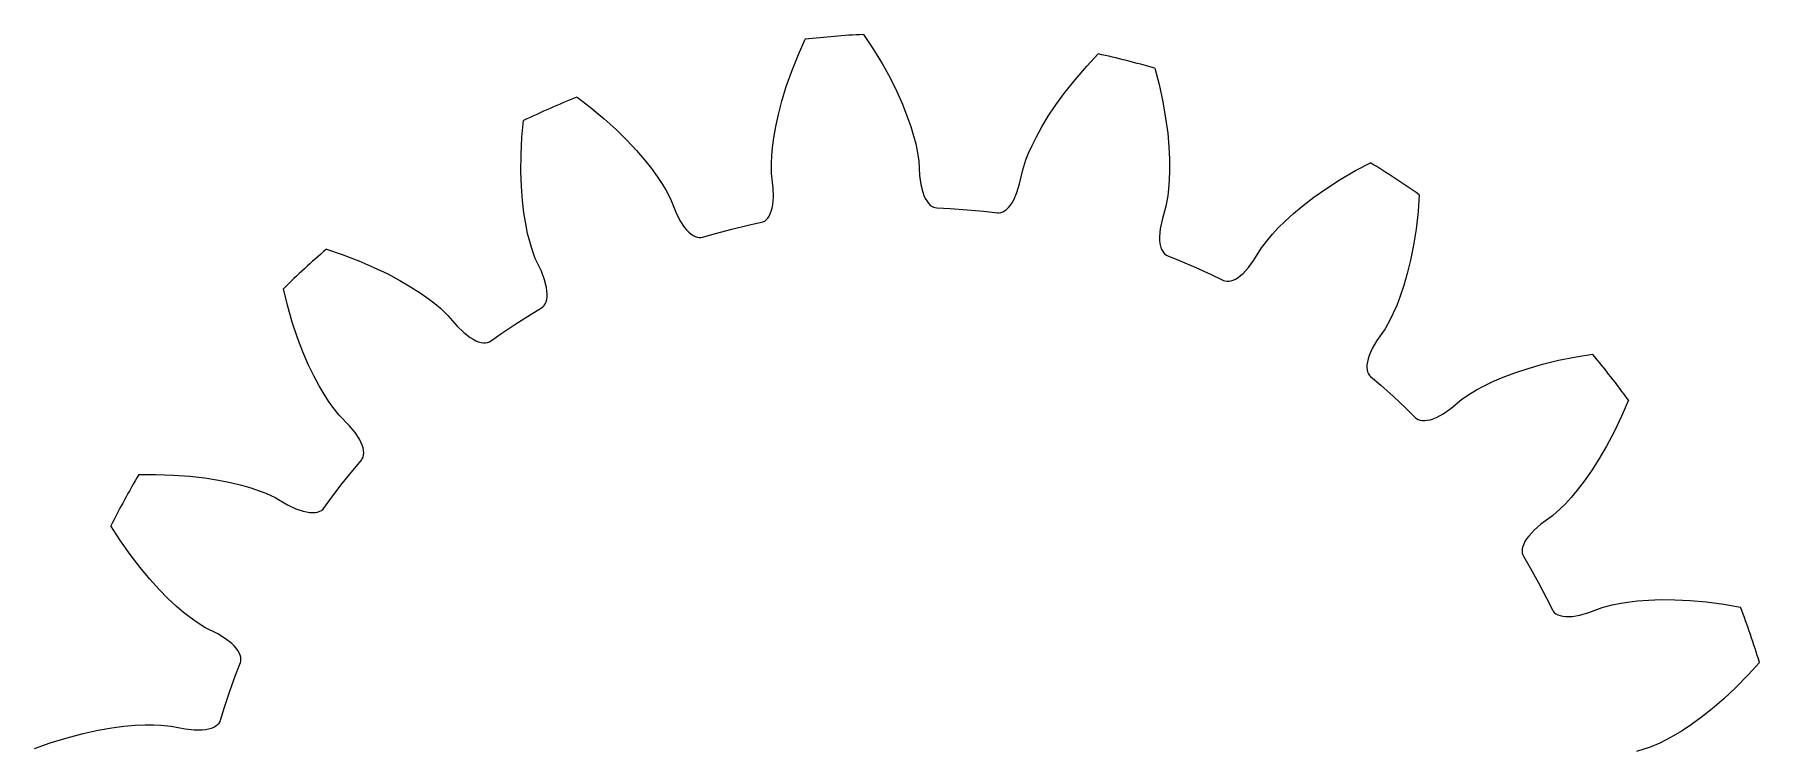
# Model space of a CAD drawing. Extents: x 33.1 to 54, y -10.5 to 10.5.
# Drawn here: x 33.21 to 53.54, y 2.07 to 10.49 of the extents above; entities that cross this region are included whole.
import ezdxf

# ---------------------------------------------------------------- set-up
doc = ezdxf.new("R2010")
doc.units = 0

msp = doc.modelspace()

# ---------------------------------------------------------------- linework, layer by layer
at = {"layer": 'layer0'}
for p, q in [((42.21, 10.25), (42.29, 10.43)), ((42.976, 10.487), (43.086, 10.322)), ((42.131, 10.055), (42.21, 10.25)), ((43.086, 10.322), (43.195, 10.143)), ((45.608, 10.113), (45.743, 10.258)), ((42.067, 9.872), (42.131, 10.055)), ((43.195, 10.143), (43.289, 9.974)), ((43.289, 9.974), (43.369, 9.813)), ((45.47, 9.954), (45.608, 10.113)), ((46.41, 10.089), (46.46, 9.898)), ((42.014, 9.701), (42.067, 9.872)), ((43.369, 9.813), (43.435, 9.665)), ((45.245, 9.658), (45.35, 9.803)), ((45.35, 9.803), (45.47, 9.954)), ((46.46, 9.898), (46.505, 9.692)), ((39.6, 9.749), (39.756, 9.629)), ((39.756, 9.629), (39.918, 9.494)), ((41.973, 9.544), (42.014, 9.701)), ((43.435, 9.665), (43.489, 9.529)), ((45.155, 9.523), (45.245, 9.658)), ((46.505, 9.692), (46.538, 9.502)), ((38.951, 9.275), (38.969, 9.472)), ((39.918, 9.494), (40.062, 9.365)), ((40.062, 9.365), (40.189, 9.239)), ((41.919, 9.27), (41.942, 9.4)), ((41.942, 9.4), (41.973, 9.544)), ((43.489, 9.529), (43.533, 9.403)), ((43.533, 9.403), (43.567, 9.293)), ((45.015, 9.281), (45.079, 9.397)), ((45.079, 9.397), (45.155, 9.523)), ((46.538, 9.502), (46.562, 9.324)), ((38.941, 9.066), (38.951, 9.275)), ((40.189, 9.239), (40.3, 9.12)), ((41.895, 9.056), (41.904, 9.155)), ((41.904, 9.155), (41.919, 9.27)), ((43.567, 9.293), (43.592, 9.196)), ((43.592, 9.196), (43.61, 9.113)), ((44.923, 9.086), (44.963, 9.177)), ((44.963, 9.177), (45.015, 9.281)), ((46.562, 9.324), (46.577, 9.162)), ((46.577, 9.162), (46.584, 9.016)), ((38.939, 8.872), (38.941, 9.066)), ((40.3, 9.12), (40.396, 9.009)), ((40.396, 9.009), (40.478, 8.905)), ((41.891, 8.971), (41.895, 9.056)), ((41.893, 8.848), (41.891, 8.971)), ((43.61, 9.113), (43.629, 8.992)), ((43.629, 8.992), (43.638, 8.823)), ((44.853, 8.891), (44.891, 9.007)), ((44.891, 9.007), (44.923, 9.086)), ((46.584, 9.016), (46.585, 8.883)), ((48.777, 8.881), (48.952, 8.974)), ((38.945, 8.693), (38.939, 8.872)), ((40.478, 8.905), (40.546, 8.811)), ((40.546, 8.811), (40.601, 8.728)), ((41.912, 8.68), (41.893, 8.848)), ((43.638, 8.823), (43.652, 8.716)), ((44.817, 8.725), (44.853, 8.891)), ((46.581, 8.768), (46.573, 8.668)), ((46.585, 8.883), (46.581, 8.768)), ((48.433, 8.671), (48.596, 8.775)), ((48.596, 8.775), (48.777, 8.881)), ((38.957, 8.531), (38.945, 8.693)), ((40.601, 8.728), (40.645, 8.655)), ((40.645, 8.655), (40.702, 8.547)), ((40.702, 8.547), (40.765, 8.39)), ((41.908, 8.48), (41.915, 8.573)), ((41.915, 8.573), (41.912, 8.68)), ((43.652, 8.716), (43.675, 8.627)), ((43.675, 8.627), (43.689, 8.588)), ((43.689, 8.588), (43.705, 8.554)), ((43.705, 8.554), (43.722, 8.525)), ((44.748, 8.538), (44.785, 8.623)), ((44.785, 8.623), (44.817, 8.725)), ((46.563, 8.584), (46.541, 8.463)), ((46.573, 8.668), (46.563, 8.584)), ((48.157, 8.469), (48.286, 8.568)), ((48.286, 8.568), (48.433, 8.671)), ((49.528, 8.597), (49.513, 8.4)), ((38.974, 8.385), (38.957, 8.531)), ((38.995, 8.254), (38.974, 8.385)), ((40.765, 8.39), (40.813, 8.294)), ((41.848, 8.321), (41.864, 8.344)), ((41.864, 8.344), (41.878, 8.372)), ((41.878, 8.372), (41.89, 8.404)), ((41.89, 8.404), (41.9, 8.44)), ((41.9, 8.44), (41.908, 8.48)), ((43.722, 8.525), (43.74, 8.5)), ((43.74, 8.5), (43.76, 8.479)), ((43.76, 8.479), (43.78, 8.463)), ((43.78, 8.463), (43.801, 8.452)), ((43.801, 8.452), (43.823, 8.445)), ((43.823, 8.445), (43.839, 8.443)), ((43.839, 8.443), (43.999, 8.435)), ((43.999, 8.435), (44.198, 8.421)), ((44.198, 8.421), (44.396, 8.402)), ((44.396, 8.402), (44.555, 8.384)), ((44.555, 8.384), (44.572, 8.383)), ((44.572, 8.383), (44.594, 8.386)), ((44.594, 8.386), (44.617, 8.394)), ((44.617, 8.394), (44.639, 8.406)), ((44.639, 8.406), (44.662, 8.424)), ((44.662, 8.424), (44.684, 8.445)), ((44.684, 8.445), (44.706, 8.471)), ((44.706, 8.471), (44.727, 8.502)), ((44.727, 8.502), (44.748, 8.538)), ((46.541, 8.463), (46.495, 8.3)), ((47.946, 8.286), (48.044, 8.375)), ((48.044, 8.375), (48.157, 8.469)), ((49.513, 8.4), (49.489, 8.192)), ((39.018, 8.141), (38.995, 8.254)), ((39.042, 8.044), (39.018, 8.141)), ((40.813, 8.294), (40.864, 8.216)), ((40.864, 8.216), (40.89, 8.184)), ((40.89, 8.184), (40.916, 8.157)), ((40.916, 8.157), (40.942, 8.135)), ((40.942, 8.135), (40.967, 8.117)), ((41.079, 8.096), (41.233, 8.14)), ((41.233, 8.14), (41.426, 8.191)), ((41.426, 8.191), (41.619, 8.238)), ((41.619, 8.238), (41.776, 8.272)), ((41.776, 8.272), (41.792, 8.277)), ((41.792, 8.277), (41.812, 8.287)), ((41.812, 8.287), (41.831, 8.302)), ((41.831, 8.302), (41.848, 8.321)), ((46.474, 8.195), (46.466, 8.103)), ((46.495, 8.3), (46.474, 8.195)), ((47.796, 8.132), (47.864, 8.205)), ((47.864, 8.205), (47.946, 8.286)), ((49.489, 8.192), (49.459, 8.001)), ((36.646, 7.954), (36.833, 7.891)), ((39.066, 7.962), (39.042, 8.044)), ((39.107, 7.847), (39.066, 7.962)), ((40.967, 8.117), (40.993, 8.104)), ((40.993, 8.104), (41.017, 8.096)), ((41.017, 8.096), (41.041, 8.092)), ((41.041, 8.092), (41.063, 8.092)), ((41.063, 8.092), (41.079, 8.096)), ((46.466, 8.103), (46.467, 8.062)), ((46.467, 8.062), (46.471, 8.024)), ((46.471, 8.024), (46.478, 7.991)), ((46.478, 7.991), (46.487, 7.961)), ((46.487, 7.961), (46.499, 7.936)), ((46.499, 7.936), (46.513, 7.914)), ((47.578, 7.825), (47.667, 7.97)), ((47.667, 7.97), (47.741, 8.067)), ((47.741, 8.067), (47.796, 8.132)), ((49.459, 8.001), (49.424, 7.825)), ((36.833, 7.891), (37.029, 7.817)), ((37.029, 7.817), (37.207, 7.741)), ((37.207, 7.741), (37.369, 7.663)), ((39.18, 7.694), (39.107, 7.847)), ((46.513, 7.914), (46.529, 7.896)), ((46.529, 7.896), (46.548, 7.883)), ((46.548, 7.883), (46.562, 7.876)), ((46.562, 7.876), (46.711, 7.816)), ((46.711, 7.816), (46.894, 7.738)), ((46.894, 7.738), (47.076, 7.656)), ((47.452, 7.67), (47.515, 7.738)), ((47.515, 7.738), (47.578, 7.825)), ((49.424, 7.825), (49.385, 7.667)), ((37.369, 7.663), (37.512, 7.587)), ((37.512, 7.587), (37.639, 7.513)), ((39.218, 7.594), (39.18, 7.694)), ((39.24, 7.504), (39.218, 7.594)), ((47.076, 7.656), (47.22, 7.587)), ((47.22, 7.587), (47.236, 7.581)), ((47.236, 7.581), (47.258, 7.577)), ((47.258, 7.577), (47.282, 7.577)), ((47.282, 7.577), (47.307, 7.581)), ((47.307, 7.581), (47.334, 7.59)), ((47.334, 7.59), (47.362, 7.603)), ((47.362, 7.603), (47.391, 7.621)), ((47.391, 7.621), (47.421, 7.643)), ((47.421, 7.643), (47.452, 7.67)), ((49.344, 7.526), (49.302, 7.4)), ((49.385, 7.667), (49.344, 7.526)), ((36.186, 7.296), (36.139, 7.488)), ((37.639, 7.513), (37.751, 7.441)), ((37.751, 7.441), (37.845, 7.375)), ((37.845, 7.375), (37.924, 7.314)), ((39.225, 7.31), (39.236, 7.334)), ((39.236, 7.334), (39.243, 7.361)), ((39.246, 7.463), (39.24, 7.504)), ((39.243, 7.361), (39.247, 7.392)), ((39.248, 7.426), (39.246, 7.463)), ((39.247, 7.392), (39.248, 7.426)), ((49.302, 7.4), (49.261, 7.292)), ((36.244, 7.094), (36.186, 7.296)), ((37.924, 7.314), (37.989, 7.259)), ((37.989, 7.259), (38.078, 7.175)), ((38.078, 7.175), (38.189, 7.047)), ((38.878, 7.074), (39.046, 7.181)), ((39.046, 7.181), (39.183, 7.264)), ((39.183, 7.264), (39.197, 7.274)), ((39.197, 7.274), (39.212, 7.29)), ((39.212, 7.29), (39.225, 7.31)), ((49.184, 7.124), (49.125, 7.017)), ((49.221, 7.2), (49.184, 7.124)), ((49.261, 7.292), (49.221, 7.2)), ((36.305, 6.911), (36.244, 7.094)), ((38.189, 7.047), (38.266, 6.972)), ((38.266, 6.972), (38.339, 6.915)), ((38.339, 6.915), (38.374, 6.894)), ((38.582, 6.871), (38.713, 6.963)), ((38.713, 6.963), (38.878, 7.074)), ((49.125, 7.017), (49.028, 6.878)), ((36.369, 6.743), (36.305, 6.911)), ((36.433, 6.594), (36.369, 6.743)), ((38.374, 6.894), (38.407, 6.876)), ((38.407, 6.876), (38.439, 6.864)), ((38.439, 6.864), (38.469, 6.855)), ((38.469, 6.855), (38.497, 6.851)), ((38.497, 6.851), (38.523, 6.851)), ((38.523, 6.851), (38.546, 6.855)), ((38.546, 6.855), (38.568, 6.863)), ((38.568, 6.863), (38.582, 6.871)), ((48.974, 6.785), (48.937, 6.7)), ((49.028, 6.878), (48.974, 6.785)), ((51.375, 6.686), (51.57, 6.717)), ((36.497, 6.461), (36.433, 6.594)), ((48.911, 6.591), (48.91, 6.56)), ((48.91, 6.56), (48.913, 6.532)), ((48.916, 6.625), (48.911, 6.591)), ((48.913, 6.532), (48.919, 6.507)), ((48.924, 6.661), (48.916, 6.625)), ((48.919, 6.507), (48.929, 6.485)), ((48.937, 6.7), (48.924, 6.661)), ((50.655, 6.498), (50.809, 6.55)), ((50.809, 6.55), (50.981, 6.599)), ((50.981, 6.599), (51.169, 6.645)), ((51.169, 6.645), (51.375, 6.686)), ((36.559, 6.344), (36.497, 6.461)), ((36.618, 6.245), (36.559, 6.344)), ((48.929, 6.485), (48.942, 6.466)), ((48.942, 6.466), (48.954, 6.454)), ((48.954, 6.454), (49.075, 6.35)), ((49.075, 6.35), (49.223, 6.217)), ((50.203, 6.296), (50.292, 6.343)), ((50.292, 6.343), (50.396, 6.393)), ((50.396, 6.393), (50.518, 6.446)), ((50.518, 6.446), (50.655, 6.498)), ((36.672, 6.161), (36.618, 6.245)), ((36.721, 6.091), (36.672, 6.161)), ((49.223, 6.217), (49.368, 6.08)), ((49.898, 6.077), (50.029, 6.185)), ((50.029, 6.185), (50.13, 6.253)), ((50.13, 6.253), (50.203, 6.296)), ((51.993, 6.174), (51.915, 5.993)), ((36.797, 5.996), (36.721, 6.091)), ((36.916, 5.874), (36.797, 5.996)), ((49.368, 6.08), (49.482, 5.968)), ((49.482, 5.968), (49.495, 5.957)), ((49.495, 5.957), (49.514, 5.946)), ((49.514, 5.946), (49.537, 5.938)), ((49.537, 5.938), (49.562, 5.934)), ((49.562, 5.934), (49.591, 5.934)), ((49.591, 5.934), (49.622, 5.937)), ((49.622, 5.937), (49.655, 5.944)), ((49.655, 5.944), (49.691, 5.956)), ((49.691, 5.956), (49.729, 5.971)), ((49.729, 5.971), (49.81, 6.015)), ((49.81, 6.015), (49.898, 6.077)), ((51.915, 5.993), (51.824, 5.803)), ((36.984, 5.792), (36.916, 5.874)), ((37.035, 5.714), (36.984, 5.792)), ((37.053, 5.678), (37.035, 5.714)), ((51.824, 5.803), (51.734, 5.632)), ((37.068, 5.643), (37.053, 5.678)), ((37.078, 5.611), (37.068, 5.643)), ((37.068, 5.482), (37.078, 5.503)), ((37.084, 5.58), (37.078, 5.611)), ((37.078, 5.503), (37.083, 5.526)), ((37.083, 5.526), (37.086, 5.552)), ((37.086, 5.552), (37.084, 5.58)), ((51.734, 5.632), (51.644, 5.477)), ((34.434, 5.297), (34.632, 5.299)), ((34.632, 5.299), (34.842, 5.292)), ((34.842, 5.292), (35.035, 5.278)), ((36.832, 5.19), (36.956, 5.346)), ((36.956, 5.346), (37.058, 5.469)), ((37.058, 5.469), (37.068, 5.482)), ((51.556, 5.341), (51.471, 5.221)), ((51.644, 5.477), (51.556, 5.341)), ((35.035, 5.278), (35.213, 5.257)), ((35.213, 5.257), (35.373, 5.232)), ((35.373, 5.232), (35.517, 5.203)), ((35.517, 5.203), (35.646, 5.171)), ((35.646, 5.171), (35.757, 5.139)), ((35.757, 5.139), (35.852, 5.107)), ((35.852, 5.107), (35.931, 5.077)), ((36.711, 5.032), (36.832, 5.19)), ((51.39, 5.115), (51.316, 5.027)), ((51.471, 5.221), (51.39, 5.115)), ((35.931, 5.077), (36.042, 5.026)), ((36.042, 5.026), (36.189, 4.941)), ((36.189, 4.941), (36.286, 4.895)), ((36.286, 4.895), (36.374, 4.865)), ((36.589, 4.875), (36.607, 4.889)), ((36.607, 4.889), (36.617, 4.902)), ((36.617, 4.902), (36.711, 5.032)), ((51.189, 4.892), (51.098, 4.811)), ((51.249, 4.953), (51.189, 4.892)), ((51.316, 5.027), (51.249, 4.953)), ((34.213, 4.526), (34.107, 4.692)), ((36.374, 4.865), (36.413, 4.856)), ((36.413, 4.856), (36.45, 4.85)), ((36.45, 4.85), (36.485, 4.848)), ((36.485, 4.848), (36.516, 4.85)), ((36.516, 4.85), (36.543, 4.855)), ((36.543, 4.855), (36.568, 4.864)), ((36.568, 4.864), (36.589, 4.875)), ((50.962, 4.711), (50.88, 4.64)), ((51.098, 4.811), (50.962, 4.711)), ((34.334, 4.354), (34.213, 4.526)), ((50.758, 4.477), (50.747, 4.448)), ((50.773, 4.507), (50.758, 4.477)), ((50.793, 4.539), (50.773, 4.507)), ((50.818, 4.572), (50.793, 4.539)), ((50.88, 4.64), (50.818, 4.572)), ((34.451, 4.2), (34.334, 4.354)), ((50.741, 4.42), (50.739, 4.394)), ((50.739, 4.394), (50.741, 4.371)), ((50.747, 4.448), (50.741, 4.42)), ((50.741, 4.371), (50.747, 4.349)), ((50.747, 4.349), (50.754, 4.334)), ((50.754, 4.334), (50.835, 4.196)), ((34.566, 4.062), (34.451, 4.2)), ((50.835, 4.196), (50.932, 4.022)), ((34.675, 3.942), (34.566, 4.062)), ((34.778, 3.837), (34.675, 3.942)), ((50.932, 4.022), (51.024, 3.846)), ((34.875, 3.747), (34.778, 3.837)), ((34.963, 3.672), (34.875, 3.747)), ((35.041, 3.61), (34.963, 3.672)), ((51.024, 3.846), (51.096, 3.702)), ((51.096, 3.702), (51.104, 3.688)), ((51.104, 3.688), (51.119, 3.671)), ((51.119, 3.671), (51.138, 3.656)), ((51.421, 3.64), (51.525, 3.67)), ((51.525, 3.67), (51.683, 3.73)), ((51.683, 3.73), (51.801, 3.762)), ((51.801, 3.762), (51.885, 3.778)), ((51.885, 3.778), (51.983, 3.794)), ((51.983, 3.794), (52.098, 3.808)), ((52.098, 3.808), (52.23, 3.818)), ((52.23, 3.818), (52.377, 3.823)), ((52.377, 3.823), (52.54, 3.822)), ((52.54, 3.822), (52.719, 3.813)), ((52.719, 3.813), (52.911, 3.795)), ((52.911, 3.795), (53.119, 3.767)), ((53.119, 3.767), (53.314, 3.733)), ((35.11, 3.56), (35.041, 3.61)), ((35.213, 3.494), (35.11, 3.56)), ((35.365, 3.418), (35.213, 3.494)), ((51.138, 3.656), (51.161, 3.644)), ((51.161, 3.644), (51.187, 3.634)), ((51.187, 3.634), (51.218, 3.628)), ((51.218, 3.628), (51.252, 3.624)), ((51.252, 3.624), (51.289, 3.623)), ((51.289, 3.623), (51.33, 3.625)), ((51.33, 3.625), (51.421, 3.64)), ((35.457, 3.362), (35.365, 3.418)), ((35.53, 3.305), (35.457, 3.362)), ((35.559, 3.277), (35.53, 3.305)), ((35.584, 3.249), (35.559, 3.277)), ((35.575, 2.931), (35.632, 3.081)), ((35.604, 3.221), (35.584, 3.249)), ((35.619, 3.194), (35.604, 3.221)), ((35.63, 3.168), (35.619, 3.194)), ((35.637, 3.143), (35.63, 3.168)), ((35.632, 3.081), (35.636, 3.097)), ((35.636, 3.097), (35.639, 3.119)), ((35.639, 3.119), (35.637, 3.143)), ((53.537, 3.082), (53.405, 2.936)), ((35.508, 2.744), (35.575, 2.931)), ((53.405, 2.936), (53.258, 2.786)), ((35.445, 2.555), (35.508, 2.744)), ((53.117, 2.653), (52.981, 2.536)), ((53.258, 2.786), (53.117, 2.653)), ((35.398, 2.402), (35.445, 2.555)), ((52.981, 2.536), (52.853, 2.436)), ((33.592, 2.194), (33.78, 2.243)), ((33.78, 2.243), (33.955, 2.282)), ((33.955, 2.282), (34.115, 2.31)), ((34.115, 2.31), (34.26, 2.329)), ((34.26, 2.329), (34.393, 2.341)), ((34.393, 2.341), (34.508, 2.346)), ((34.508, 2.346), (34.608, 2.347)), ((34.608, 2.347), (34.693, 2.344)), ((34.693, 2.344), (34.815, 2.332)), ((34.815, 2.332), (34.981, 2.299)), ((34.981, 2.299), (35.088, 2.287)), ((35.088, 2.287), (35.18, 2.287)), ((35.18, 2.287), (35.221, 2.291)), ((35.221, 2.291), (35.258, 2.298)), ((35.258, 2.298), (35.29, 2.308)), ((35.29, 2.308), (35.319, 2.32)), ((35.319, 2.32), (35.344, 2.333)), ((35.344, 2.333), (35.364, 2.349)), ((35.364, 2.349), (35.381, 2.367)), ((35.381, 2.367), (35.392, 2.386)), ((35.392, 2.386), (35.398, 2.402)), ((52.624, 2.276), (52.525, 2.216)), ((52.735, 2.349), (52.624, 2.276)), ((52.853, 2.436), (52.735, 2.349)), ((33.205, 2.067), (33.392, 2.132)), ((33.392, 2.132), (33.592, 2.194)), ((52.249, 2.083), (52.087, 2.033)), ((52.361, 2.13), (52.249, 2.083)), ((52.437, 2.168), (52.361, 2.13)), ((52.525, 2.216), (52.437, 2.168))]:
    msp.add_line(p, q, dxfattribs=at)
for start, end in [(92.8589, 96.6148), (73.9115, 77.6674), (111.8063, 115.5622), (54.9642, 58.72), (130.7536, 134.5095), (36.0168, 39.7727), (149.701, 153.4569), (17.0694, 20.8253)]:
    msp.add_arc((43.5, 0), 10.5, start, end, dxfattribs=at)
at = {"layer": 'layer1'}
for p, q in [((42.21, 10.25), (42.29, 10.43)), ((42.976, 10.487), (43.086, 10.322)), ((42.131, 10.055), (42.21, 10.25)), ((43.086, 10.322), (43.195, 10.143)), ((45.608, 10.113), (45.743, 10.258)), ((42.067, 9.872), (42.131, 10.055)), ((43.195, 10.143), (43.289, 9.974)), ((43.289, 9.974), (43.369, 9.813)), ((45.47, 9.954), (45.608, 10.113)), ((46.41, 10.089), (46.46, 9.898)), ((42.014, 9.701), (42.067, 9.872)), ((43.369, 9.813), (43.435, 9.665)), ((45.245, 9.658), (45.35, 9.803)), ((45.35, 9.803), (45.47, 9.954)), ((46.46, 9.898), (46.505, 9.692)), ((39.6, 9.749), (39.756, 9.629)), ((39.756, 9.629), (39.918, 9.494)), ((41.973, 9.544), (42.014, 9.701)), ((43.435, 9.665), (43.489, 9.529)), ((45.155, 9.523), (45.245, 9.658)), ((46.505, 9.692), (46.538, 9.502)), ((38.951, 9.275), (38.969, 9.472)), ((39.918, 9.494), (40.062, 9.365)), ((40.062, 9.365), (40.189, 9.239)), ((41.919, 9.27), (41.942, 9.4)), ((41.942, 9.4), (41.973, 9.544)), ((43.489, 9.529), (43.533, 9.403)), ((43.533, 9.403), (43.567, 9.293)), ((45.015, 9.281), (45.079, 9.397)), ((45.079, 9.397), (45.155, 9.523)), ((46.538, 9.502), (46.562, 9.324)), ((38.941, 9.066), (38.951, 9.275)), ((40.189, 9.239), (40.3, 9.12)), ((41.895, 9.056), (41.904, 9.155)), ((41.904, 9.155), (41.919, 9.27)), ((43.567, 9.293), (43.592, 9.196)), ((43.592, 9.196), (43.61, 9.113)), ((44.923, 9.086), (44.963, 9.177)), ((44.963, 9.177), (45.015, 9.281)), ((46.562, 9.324), (46.577, 9.162)), ((46.577, 9.162), (46.584, 9.016)), ((38.939, 8.872), (38.941, 9.066)), ((40.3, 9.12), (40.396, 9.009)), ((40.396, 9.009), (40.478, 8.905)), ((41.891, 8.971), (41.895, 9.056)), ((41.893, 8.848), (41.891, 8.971)), ((43.61, 9.113), (43.629, 8.992)), ((43.629, 8.992), (43.638, 8.823)), ((44.853, 8.891), (44.891, 9.007)), ((44.891, 9.007), (44.923, 9.086)), ((46.584, 9.016), (46.585, 8.883)), ((48.777, 8.881), (48.952, 8.974)), ((38.945, 8.693), (38.939, 8.872)), ((40.478, 8.905), (40.546, 8.811)), ((40.546, 8.811), (40.601, 8.728)), ((41.912, 8.68), (41.893, 8.848)), ((43.638, 8.823), (43.652, 8.716)), ((44.817, 8.725), (44.853, 8.891)), ((46.581, 8.768), (46.573, 8.668)), ((46.585, 8.883), (46.581, 8.768)), ((48.433, 8.671), (48.596, 8.775)), ((48.596, 8.775), (48.777, 8.881)), ((38.957, 8.531), (38.945, 8.693)), ((40.601, 8.728), (40.645, 8.655)), ((40.645, 8.655), (40.702, 8.547)), ((40.702, 8.547), (40.765, 8.39)), ((41.908, 8.48), (41.915, 8.573)), ((41.915, 8.573), (41.912, 8.68)), ((43.652, 8.716), (43.675, 8.627)), ((43.675, 8.627), (43.689, 8.588)), ((43.689, 8.588), (43.705, 8.554)), ((43.705, 8.554), (43.722, 8.525)), ((44.748, 8.538), (44.785, 8.623)), ((44.785, 8.623), (44.817, 8.725)), ((46.563, 8.584), (46.541, 8.463)), ((46.573, 8.668), (46.563, 8.584)), ((48.157, 8.469), (48.286, 8.568)), ((48.286, 8.568), (48.433, 8.671)), ((49.528, 8.597), (49.513, 8.4)), ((38.974, 8.385), (38.957, 8.531)), ((38.995, 8.254), (38.974, 8.385)), ((40.765, 8.39), (40.813, 8.294)), ((41.848, 8.321), (41.864, 8.344)), ((41.864, 8.344), (41.878, 8.372)), ((41.878, 8.372), (41.89, 8.404)), ((41.89, 8.404), (41.9, 8.44)), ((41.9, 8.44), (41.908, 8.48)), ((43.722, 8.525), (43.74, 8.5)), ((43.74, 8.5), (43.76, 8.479)), ((43.76, 8.479), (43.78, 8.463)), ((43.78, 8.463), (43.801, 8.452)), ((43.801, 8.452), (43.823, 8.445)), ((43.823, 8.445), (43.839, 8.443)), ((43.839, 8.443), (43.999, 8.435)), ((43.999, 8.435), (44.198, 8.421)), ((44.198, 8.421), (44.396, 8.402)), ((44.396, 8.402), (44.555, 8.384)), ((44.555, 8.384), (44.572, 8.383)), ((44.572, 8.383), (44.594, 8.386)), ((44.594, 8.386), (44.617, 8.394)), ((44.617, 8.394), (44.639, 8.406)), ((44.639, 8.406), (44.662, 8.424)), ((44.662, 8.424), (44.684, 8.445)), ((44.684, 8.445), (44.706, 8.471)), ((44.706, 8.471), (44.727, 8.502)), ((44.727, 8.502), (44.748, 8.538)), ((46.541, 8.463), (46.495, 8.3)), ((47.946, 8.286), (48.044, 8.375)), ((48.044, 8.375), (48.157, 8.469)), ((49.513, 8.4), (49.489, 8.192)), ((39.018, 8.141), (38.995, 8.254)), ((39.042, 8.044), (39.018, 8.141)), ((40.813, 8.294), (40.864, 8.216)), ((40.864, 8.216), (40.89, 8.184)), ((40.89, 8.184), (40.916, 8.157)), ((40.916, 8.157), (40.942, 8.135)), ((40.942, 8.135), (40.967, 8.117)), ((41.079, 8.096), (41.233, 8.14)), ((41.233, 8.14), (41.426, 8.191)), ((41.426, 8.191), (41.619, 8.238)), ((41.619, 8.238), (41.776, 8.272)), ((41.776, 8.272), (41.792, 8.277)), ((41.792, 8.277), (41.812, 8.287)), ((41.812, 8.287), (41.831, 8.302)), ((41.831, 8.302), (41.848, 8.321)), ((46.474, 8.195), (46.466, 8.103)), ((46.495, 8.3), (46.474, 8.195)), ((47.796, 8.132), (47.864, 8.205)), ((47.864, 8.205), (47.946, 8.286)), ((49.489, 8.192), (49.459, 8.001)), ((36.646, 7.954), (36.833, 7.891)), ((39.066, 7.962), (39.042, 8.044)), ((39.107, 7.847), (39.066, 7.962)), ((40.967, 8.117), (40.993, 8.104)), ((40.993, 8.104), (41.017, 8.096)), ((41.017, 8.096), (41.041, 8.092)), ((41.041, 8.092), (41.063, 8.092)), ((41.063, 8.092), (41.079, 8.096)), ((46.466, 8.103), (46.467, 8.062)), ((46.467, 8.062), (46.471, 8.024)), ((46.471, 8.024), (46.478, 7.991)), ((46.478, 7.991), (46.487, 7.961)), ((46.487, 7.961), (46.499, 7.936)), ((46.499, 7.936), (46.513, 7.914)), ((47.578, 7.825), (47.667, 7.97)), ((47.667, 7.97), (47.741, 8.067)), ((47.741, 8.067), (47.796, 8.132)), ((49.459, 8.001), (49.424, 7.825)), ((36.833, 7.891), (37.029, 7.817)), ((37.029, 7.817), (37.207, 7.741)), ((37.207, 7.741), (37.369, 7.663)), ((39.18, 7.694), (39.107, 7.847)), ((46.513, 7.914), (46.529, 7.896)), ((46.529, 7.896), (46.548, 7.883)), ((46.548, 7.883), (46.562, 7.876)), ((46.562, 7.876), (46.711, 7.816)), ((46.711, 7.816), (46.894, 7.738)), ((46.894, 7.738), (47.076, 7.656)), ((47.452, 7.67), (47.515, 7.738)), ((47.515, 7.738), (47.578, 7.825)), ((49.424, 7.825), (49.385, 7.667)), ((37.369, 7.663), (37.512, 7.587)), ((37.512, 7.587), (37.639, 7.513)), ((39.218, 7.594), (39.18, 7.694)), ((39.24, 7.504), (39.218, 7.594)), ((47.076, 7.656), (47.22, 7.587)), ((47.22, 7.587), (47.236, 7.581)), ((47.236, 7.581), (47.258, 7.577)), ((47.258, 7.577), (47.282, 7.577)), ((47.282, 7.577), (47.307, 7.581)), ((47.307, 7.581), (47.334, 7.59)), ((47.334, 7.59), (47.362, 7.603)), ((47.362, 7.603), (47.391, 7.621)), ((47.391, 7.621), (47.421, 7.643)), ((47.421, 7.643), (47.452, 7.67)), ((49.344, 7.526), (49.302, 7.4)), ((49.385, 7.667), (49.344, 7.526)), ((36.186, 7.296), (36.139, 7.488)), ((37.639, 7.513), (37.751, 7.441)), ((37.751, 7.441), (37.845, 7.375)), ((37.845, 7.375), (37.924, 7.314)), ((39.225, 7.31), (39.236, 7.334)), ((39.236, 7.334), (39.243, 7.361)), ((39.246, 7.463), (39.24, 7.504)), ((39.243, 7.361), (39.247, 7.392)), ((39.248, 7.426), (39.246, 7.463)), ((39.247, 7.392), (39.248, 7.426)), ((49.302, 7.4), (49.261, 7.292)), ((36.244, 7.094), (36.186, 7.296)), ((37.924, 7.314), (37.989, 7.259)), ((37.989, 7.259), (38.078, 7.175)), ((38.078, 7.175), (38.189, 7.047)), ((38.878, 7.074), (39.046, 7.181)), ((39.046, 7.181), (39.183, 7.264)), ((39.183, 7.264), (39.197, 7.274)), ((39.197, 7.274), (39.212, 7.29)), ((39.212, 7.29), (39.225, 7.31)), ((49.184, 7.124), (49.125, 7.017)), ((49.221, 7.2), (49.184, 7.124)), ((49.261, 7.292), (49.221, 7.2)), ((36.305, 6.911), (36.244, 7.094)), ((38.189, 7.047), (38.266, 6.972)), ((38.266, 6.972), (38.339, 6.915)), ((38.339, 6.915), (38.374, 6.894)), ((38.582, 6.871), (38.713, 6.963)), ((38.713, 6.963), (38.878, 7.074)), ((49.125, 7.017), (49.028, 6.878)), ((36.369, 6.743), (36.305, 6.911)), ((36.433, 6.594), (36.369, 6.743)), ((38.374, 6.894), (38.407, 6.876)), ((38.407, 6.876), (38.439, 6.864)), ((38.439, 6.864), (38.469, 6.855)), ((38.469, 6.855), (38.497, 6.851)), ((38.497, 6.851), (38.523, 6.851)), ((38.523, 6.851), (38.546, 6.855)), ((38.546, 6.855), (38.568, 6.863)), ((38.568, 6.863), (38.582, 6.871)), ((48.974, 6.785), (48.937, 6.7)), ((49.028, 6.878), (48.974, 6.785)), ((51.375, 6.686), (51.57, 6.717)), ((36.497, 6.461), (36.433, 6.594)), ((48.911, 6.591), (48.91, 6.56)), ((48.91, 6.56), (48.913, 6.532)), ((48.916, 6.625), (48.911, 6.591)), ((48.913, 6.532), (48.919, 6.507)), ((48.924, 6.661), (48.916, 6.625)), ((48.919, 6.507), (48.929, 6.485)), ((48.937, 6.7), (48.924, 6.661)), ((50.655, 6.498), (50.809, 6.55)), ((50.809, 6.55), (50.981, 6.599)), ((50.981, 6.599), (51.169, 6.645)), ((51.169, 6.645), (51.375, 6.686)), ((36.559, 6.344), (36.497, 6.461)), ((36.618, 6.245), (36.559, 6.344)), ((48.929, 6.485), (48.942, 6.466)), ((48.942, 6.466), (48.954, 6.454)), ((48.954, 6.454), (49.075, 6.35)), ((49.075, 6.35), (49.223, 6.217)), ((50.203, 6.296), (50.292, 6.343)), ((50.292, 6.343), (50.396, 6.393)), ((50.396, 6.393), (50.518, 6.446)), ((50.518, 6.446), (50.655, 6.498)), ((36.672, 6.161), (36.618, 6.245)), ((36.721, 6.091), (36.672, 6.161)), ((49.223, 6.217), (49.368, 6.08)), ((49.898, 6.077), (50.029, 6.185)), ((50.029, 6.185), (50.13, 6.253)), ((50.13, 6.253), (50.203, 6.296)), ((51.993, 6.174), (51.915, 5.993)), ((36.797, 5.996), (36.721, 6.091)), ((36.916, 5.874), (36.797, 5.996)), ((49.368, 6.08), (49.482, 5.968)), ((49.482, 5.968), (49.495, 5.957)), ((49.495, 5.957), (49.514, 5.946)), ((49.514, 5.946), (49.537, 5.938)), ((49.537, 5.938), (49.562, 5.934)), ((49.562, 5.934), (49.591, 5.934)), ((49.591, 5.934), (49.622, 5.937)), ((49.622, 5.937), (49.655, 5.944)), ((49.655, 5.944), (49.691, 5.956)), ((49.691, 5.956), (49.729, 5.971)), ((49.729, 5.971), (49.81, 6.015)), ((49.81, 6.015), (49.898, 6.077)), ((51.915, 5.993), (51.824, 5.803)), ((36.984, 5.792), (36.916, 5.874)), ((37.035, 5.714), (36.984, 5.792)), ((37.053, 5.678), (37.035, 5.714)), ((51.824, 5.803), (51.734, 5.632)), ((37.068, 5.643), (37.053, 5.678)), ((37.078, 5.611), (37.068, 5.643)), ((37.068, 5.482), (37.078, 5.503)), ((37.084, 5.58), (37.078, 5.611)), ((37.078, 5.503), (37.083, 5.526)), ((37.083, 5.526), (37.086, 5.552)), ((37.086, 5.552), (37.084, 5.58)), ((51.734, 5.632), (51.644, 5.477)), ((34.434, 5.297), (34.632, 5.299)), ((34.632, 5.299), (34.842, 5.292)), ((34.842, 5.292), (35.035, 5.278)), ((36.832, 5.19), (36.956, 5.346)), ((36.956, 5.346), (37.058, 5.469)), ((37.058, 5.469), (37.068, 5.482)), ((51.556, 5.341), (51.471, 5.221)), ((51.644, 5.477), (51.556, 5.341)), ((35.035, 5.278), (35.213, 5.257)), ((35.213, 5.257), (35.373, 5.232)), ((35.373, 5.232), (35.517, 5.203)), ((35.517, 5.203), (35.646, 5.171)), ((35.646, 5.171), (35.757, 5.139)), ((35.757, 5.139), (35.852, 5.107)), ((35.852, 5.107), (35.931, 5.077)), ((36.711, 5.032), (36.832, 5.19)), ((51.39, 5.115), (51.316, 5.027)), ((51.471, 5.221), (51.39, 5.115)), ((35.931, 5.077), (36.042, 5.026)), ((36.042, 5.026), (36.189, 4.941)), ((36.189, 4.941), (36.286, 4.895)), ((36.286, 4.895), (36.374, 4.865)), ((36.589, 4.875), (36.607, 4.889)), ((36.607, 4.889), (36.617, 4.902)), ((36.617, 4.902), (36.711, 5.032)), ((51.189, 4.892), (51.098, 4.811)), ((51.249, 4.953), (51.189, 4.892)), ((51.316, 5.027), (51.249, 4.953)), ((34.213, 4.526), (34.107, 4.692)), ((36.374, 4.865), (36.413, 4.856)), ((36.413, 4.856), (36.45, 4.85)), ((36.45, 4.85), (36.485, 4.848)), ((36.485, 4.848), (36.516, 4.85)), ((36.516, 4.85), (36.543, 4.855)), ((36.543, 4.855), (36.568, 4.864)), ((36.568, 4.864), (36.589, 4.875)), ((50.962, 4.711), (50.88, 4.64)), ((51.098, 4.811), (50.962, 4.711)), ((34.334, 4.354), (34.213, 4.526)), ((50.758, 4.477), (50.747, 4.448)), ((50.773, 4.507), (50.758, 4.477)), ((50.793, 4.539), (50.773, 4.507)), ((50.818, 4.572), (50.793, 4.539)), ((50.88, 4.64), (50.818, 4.572)), ((34.451, 4.2), (34.334, 4.354)), ((50.741, 4.42), (50.739, 4.394)), ((50.739, 4.394), (50.741, 4.371)), ((50.747, 4.448), (50.741, 4.42)), ((50.741, 4.371), (50.747, 4.349)), ((50.747, 4.349), (50.754, 4.334)), ((50.754, 4.334), (50.835, 4.196)), ((34.566, 4.062), (34.451, 4.2)), ((50.835, 4.196), (50.932, 4.022)), ((34.675, 3.942), (34.566, 4.062)), ((34.778, 3.837), (34.675, 3.942)), ((50.932, 4.022), (51.024, 3.846)), ((34.875, 3.747), (34.778, 3.837)), ((34.963, 3.672), (34.875, 3.747)), ((35.041, 3.61), (34.963, 3.672)), ((51.024, 3.846), (51.096, 3.702)), ((51.096, 3.702), (51.104, 3.688)), ((51.104, 3.688), (51.119, 3.671)), ((51.119, 3.671), (51.138, 3.656)), ((51.421, 3.64), (51.525, 3.67)), ((51.525, 3.67), (51.683, 3.73)), ((51.683, 3.73), (51.801, 3.762)), ((51.801, 3.762), (51.885, 3.778)), ((51.885, 3.778), (51.983, 3.794)), ((51.983, 3.794), (52.098, 3.808)), ((52.098, 3.808), (52.23, 3.818)), ((52.23, 3.818), (52.377, 3.823)), ((52.377, 3.823), (52.54, 3.822)), ((52.54, 3.822), (52.719, 3.813)), ((52.719, 3.813), (52.911, 3.795)), ((52.911, 3.795), (53.119, 3.767)), ((53.119, 3.767), (53.314, 3.733)), ((35.11, 3.56), (35.041, 3.61)), ((35.213, 3.494), (35.11, 3.56)), ((35.365, 3.418), (35.213, 3.494)), ((51.138, 3.656), (51.161, 3.644)), ((51.161, 3.644), (51.187, 3.634)), ((51.187, 3.634), (51.218, 3.628)), ((51.218, 3.628), (51.252, 3.624)), ((51.252, 3.624), (51.289, 3.623)), ((51.289, 3.623), (51.33, 3.625)), ((51.33, 3.625), (51.421, 3.64)), ((35.457, 3.362), (35.365, 3.418)), ((35.53, 3.305), (35.457, 3.362)), ((35.559, 3.277), (35.53, 3.305)), ((35.584, 3.249), (35.559, 3.277)), ((35.575, 2.931), (35.632, 3.081)), ((35.604, 3.221), (35.584, 3.249)), ((35.619, 3.194), (35.604, 3.221)), ((35.63, 3.168), (35.619, 3.194)), ((35.637, 3.143), (35.63, 3.168)), ((35.632, 3.081), (35.636, 3.097)), ((35.636, 3.097), (35.639, 3.119)), ((35.639, 3.119), (35.637, 3.143)), ((53.537, 3.082), (53.405, 2.936)), ((35.508, 2.744), (35.575, 2.931)), ((53.405, 2.936), (53.258, 2.786)), ((35.445, 2.555), (35.508, 2.744)), ((53.117, 2.653), (52.981, 2.536)), ((53.258, 2.786), (53.117, 2.653)), ((35.398, 2.402), (35.445, 2.555)), ((52.981, 2.536), (52.853, 2.436)), ((33.592, 2.194), (33.78, 2.243)), ((33.78, 2.243), (33.955, 2.282)), ((33.955, 2.282), (34.115, 2.31)), ((34.115, 2.31), (34.26, 2.329)), ((34.26, 2.329), (34.393, 2.341)), ((34.393, 2.341), (34.508, 2.346)), ((34.508, 2.346), (34.608, 2.347)), ((34.608, 2.347), (34.693, 2.344)), ((34.693, 2.344), (34.815, 2.332)), ((34.815, 2.332), (34.981, 2.299)), ((34.981, 2.299), (35.088, 2.287)), ((35.088, 2.287), (35.18, 2.287)), ((35.18, 2.287), (35.221, 2.291)), ((35.221, 2.291), (35.258, 2.298)), ((35.258, 2.298), (35.29, 2.308)), ((35.29, 2.308), (35.319, 2.32)), ((35.319, 2.32), (35.344, 2.333)), ((35.344, 2.333), (35.364, 2.349)), ((35.364, 2.349), (35.381, 2.367)), ((35.381, 2.367), (35.392, 2.386)), ((35.392, 2.386), (35.398, 2.402)), ((52.624, 2.276), (52.525, 2.216)), ((52.735, 2.349), (52.624, 2.276)), ((52.853, 2.436), (52.735, 2.349)), ((33.205, 2.067), (33.392, 2.132)), ((33.392, 2.132), (33.592, 2.194)), ((52.249, 2.083), (52.087, 2.033)), ((52.361, 2.13), (52.249, 2.083)), ((52.437, 2.168), (52.361, 2.13)), ((52.525, 2.216), (52.437, 2.168))]:
    msp.add_line(p, q, dxfattribs=at)
for start, end in [(92.8589, 96.6148), (73.9115, 77.6674), (111.8063, 115.5622), (54.9642, 58.72), (130.7536, 134.5095), (36.0168, 39.7727), (149.701, 153.4569), (17.0694, 20.8253)]:
    msp.add_arc((43.5, 0), 10.5, start, end, dxfattribs=at)

doc.saveas('drawing.dxf')
